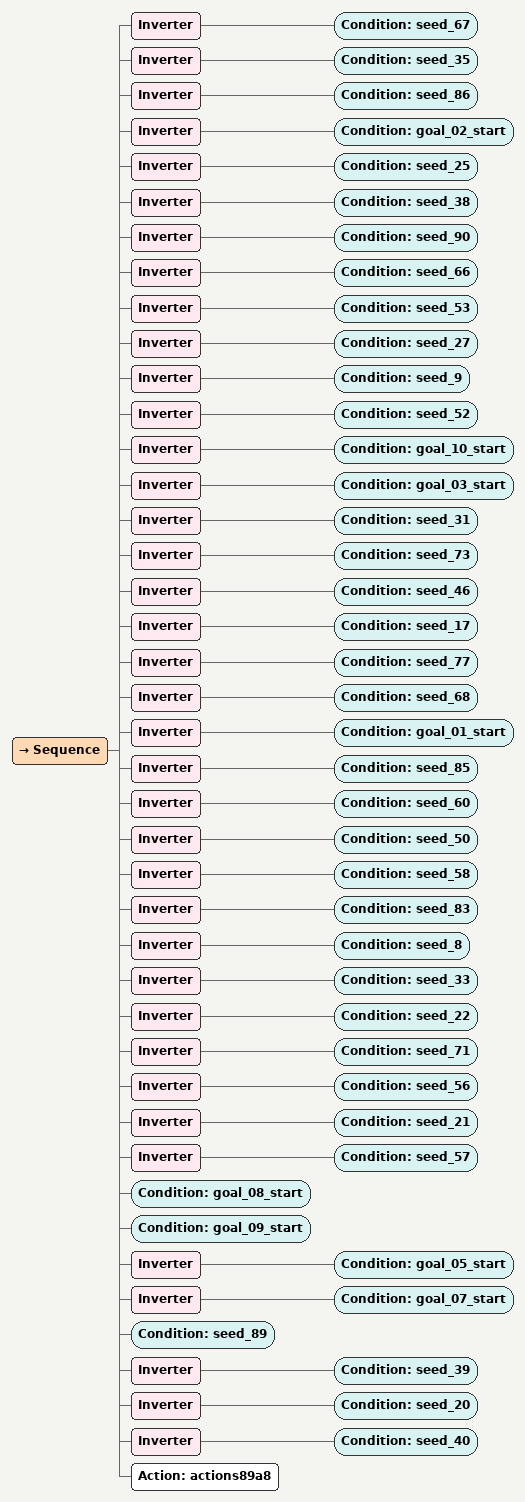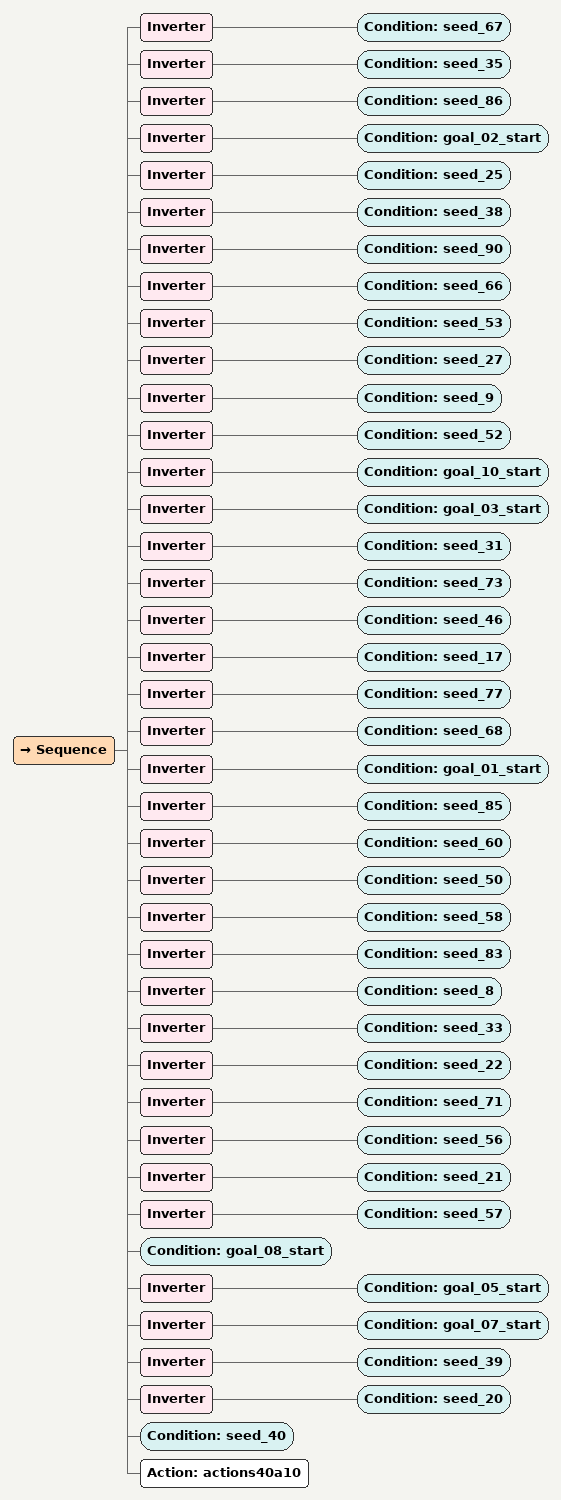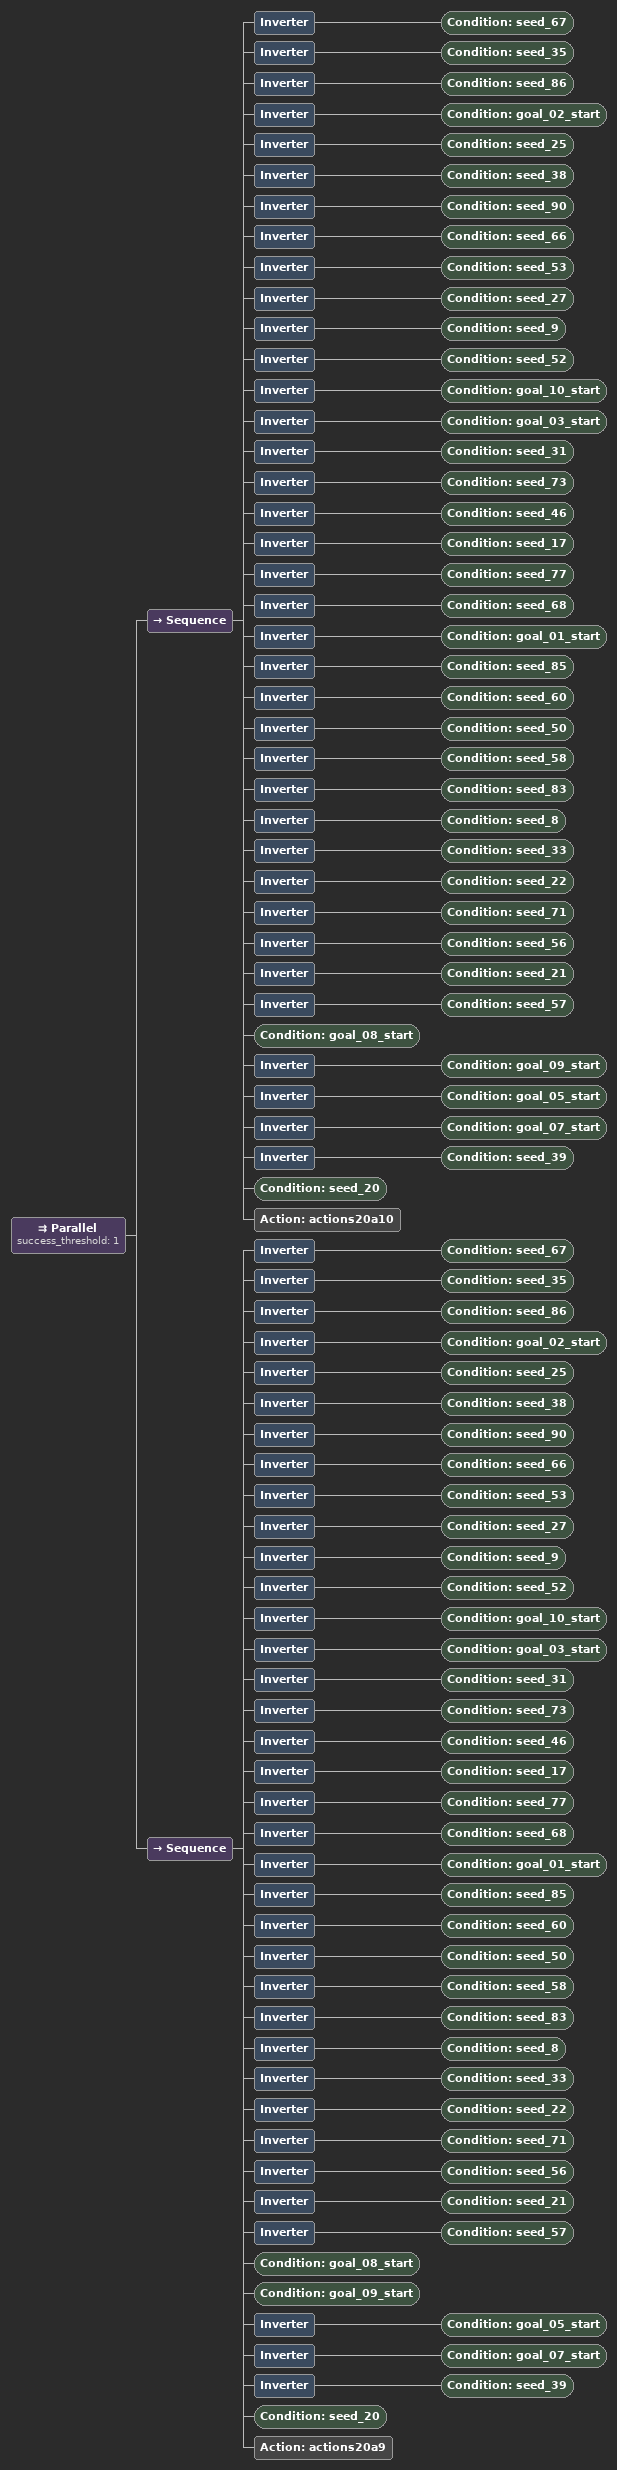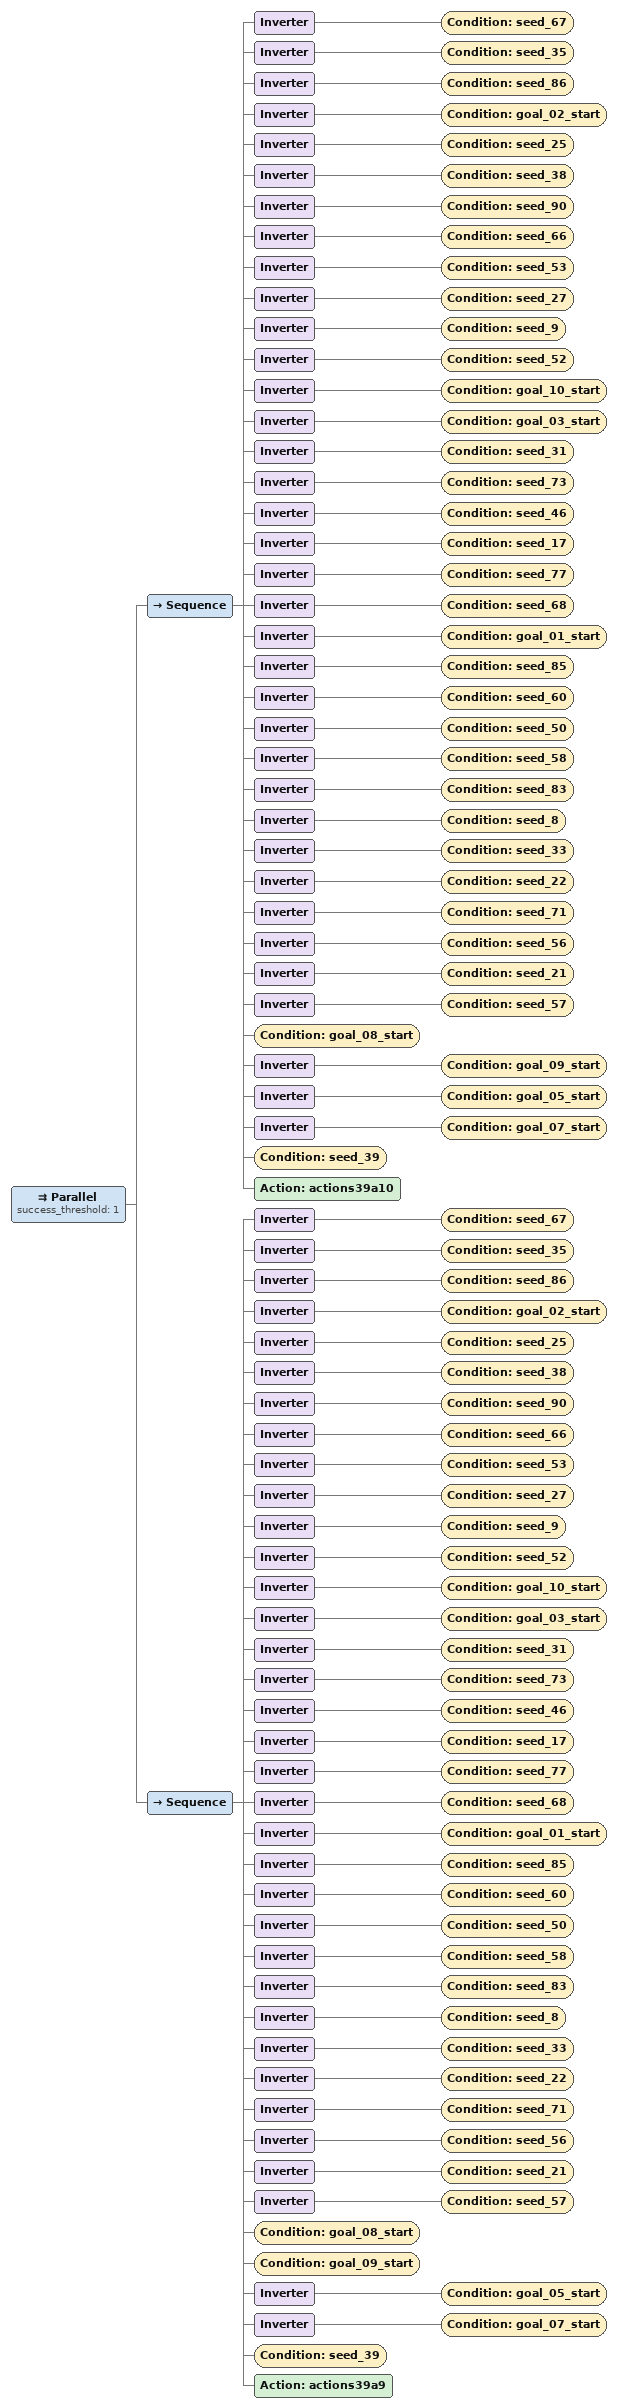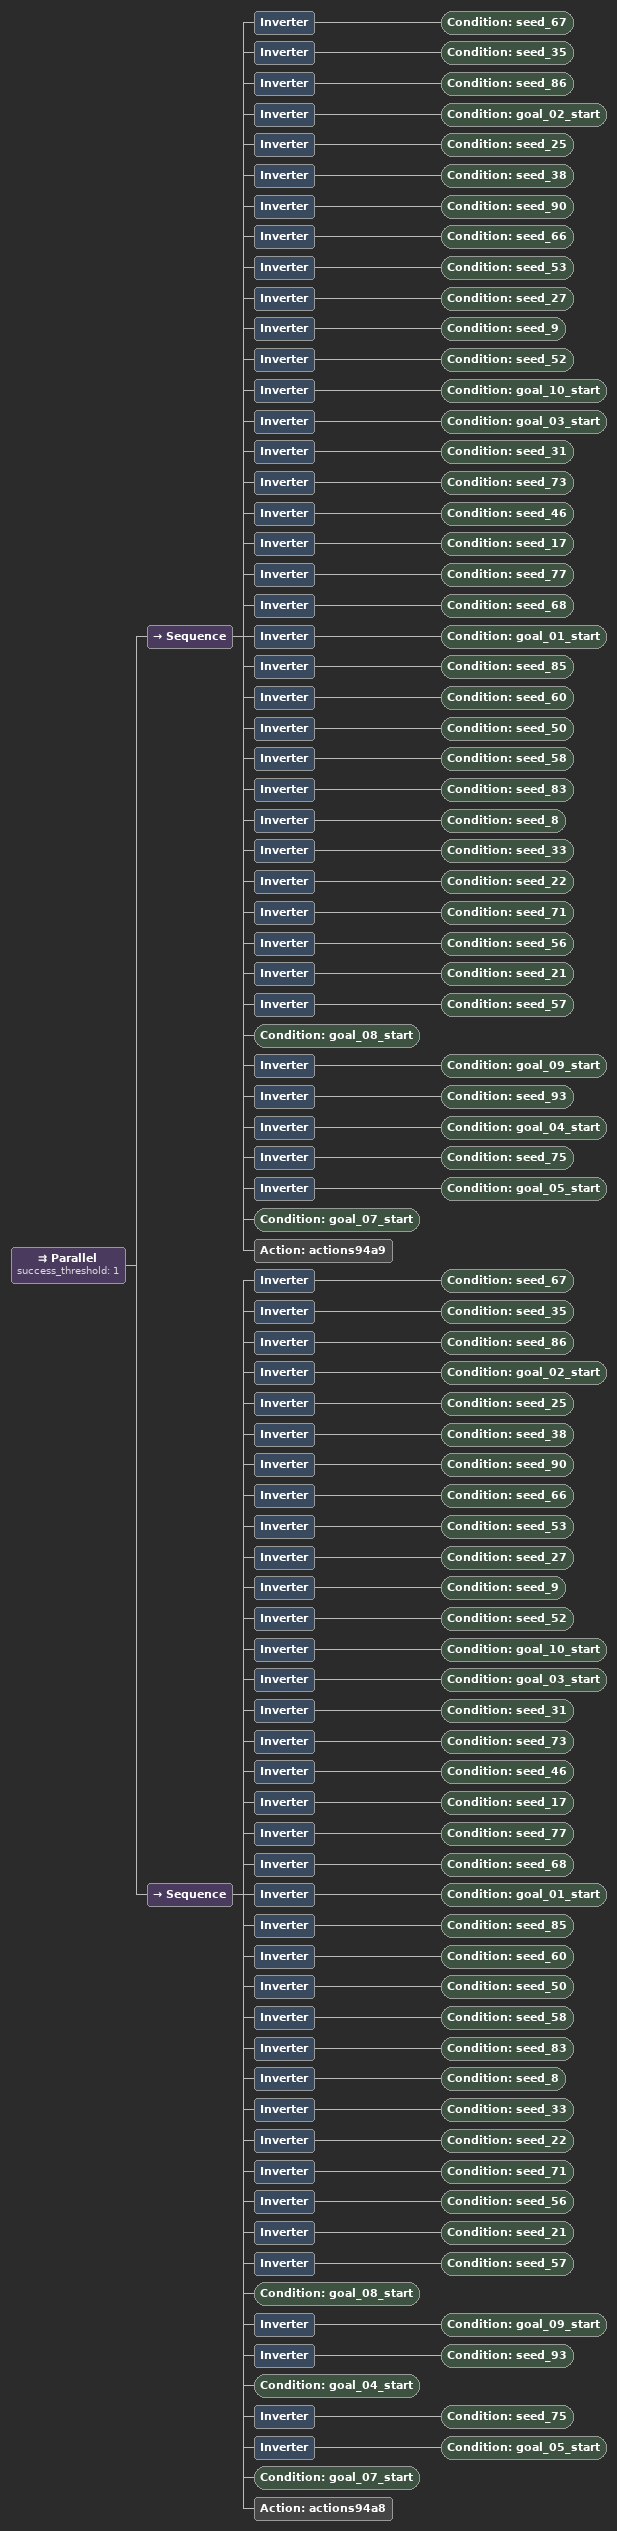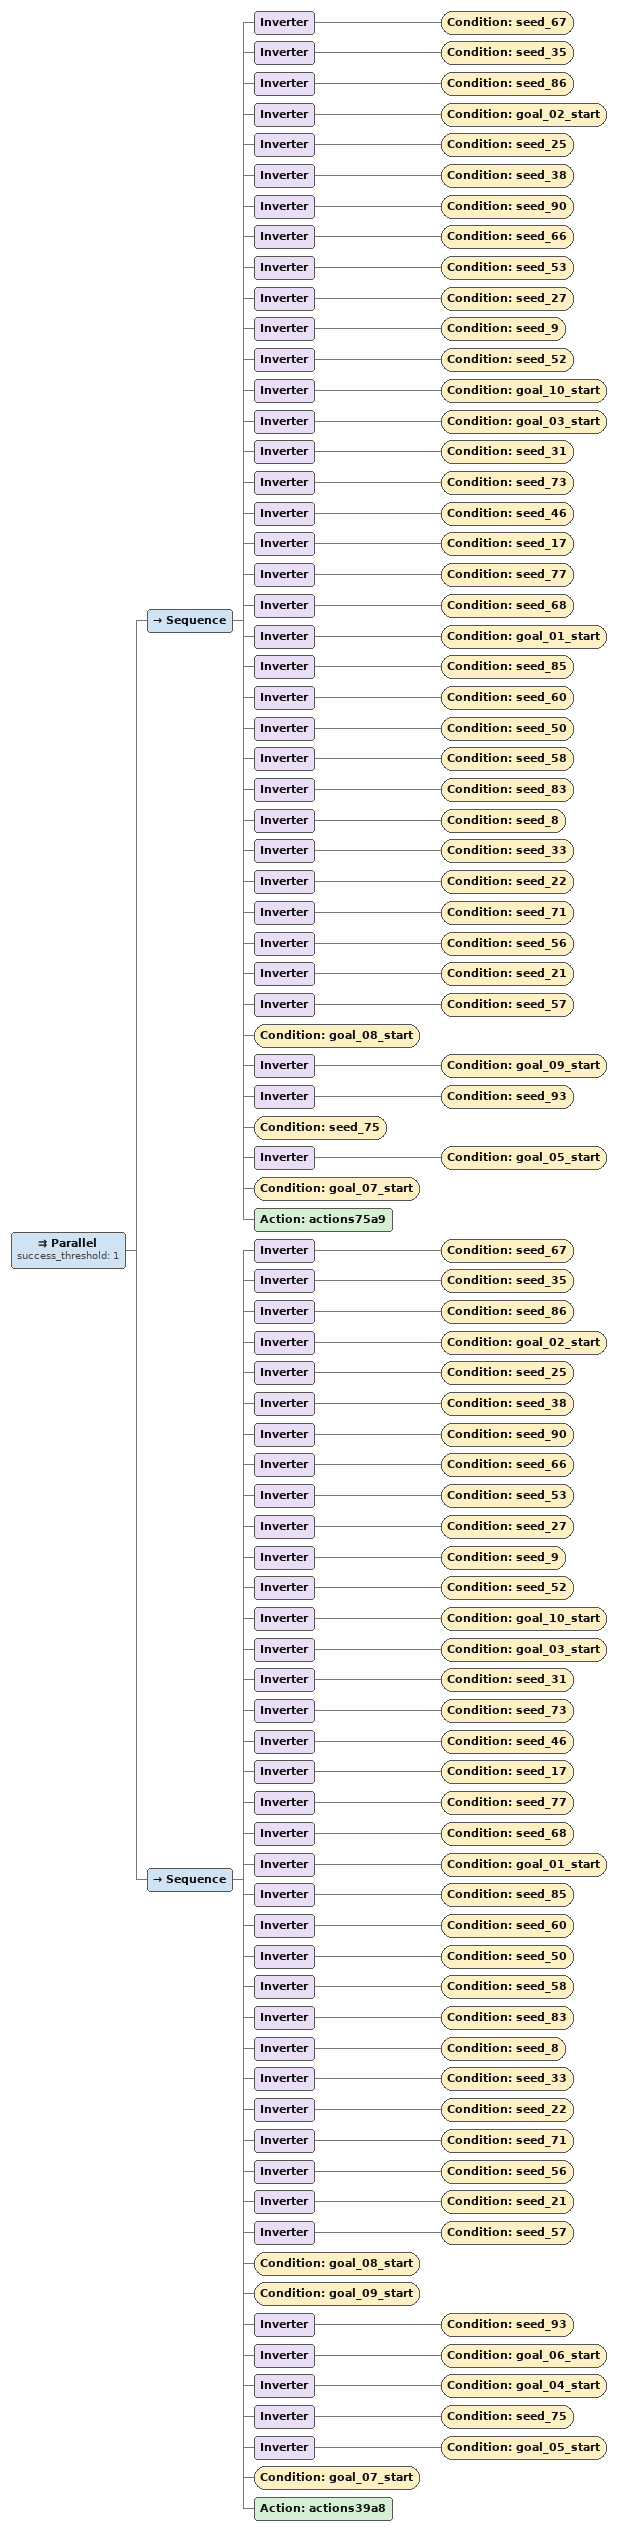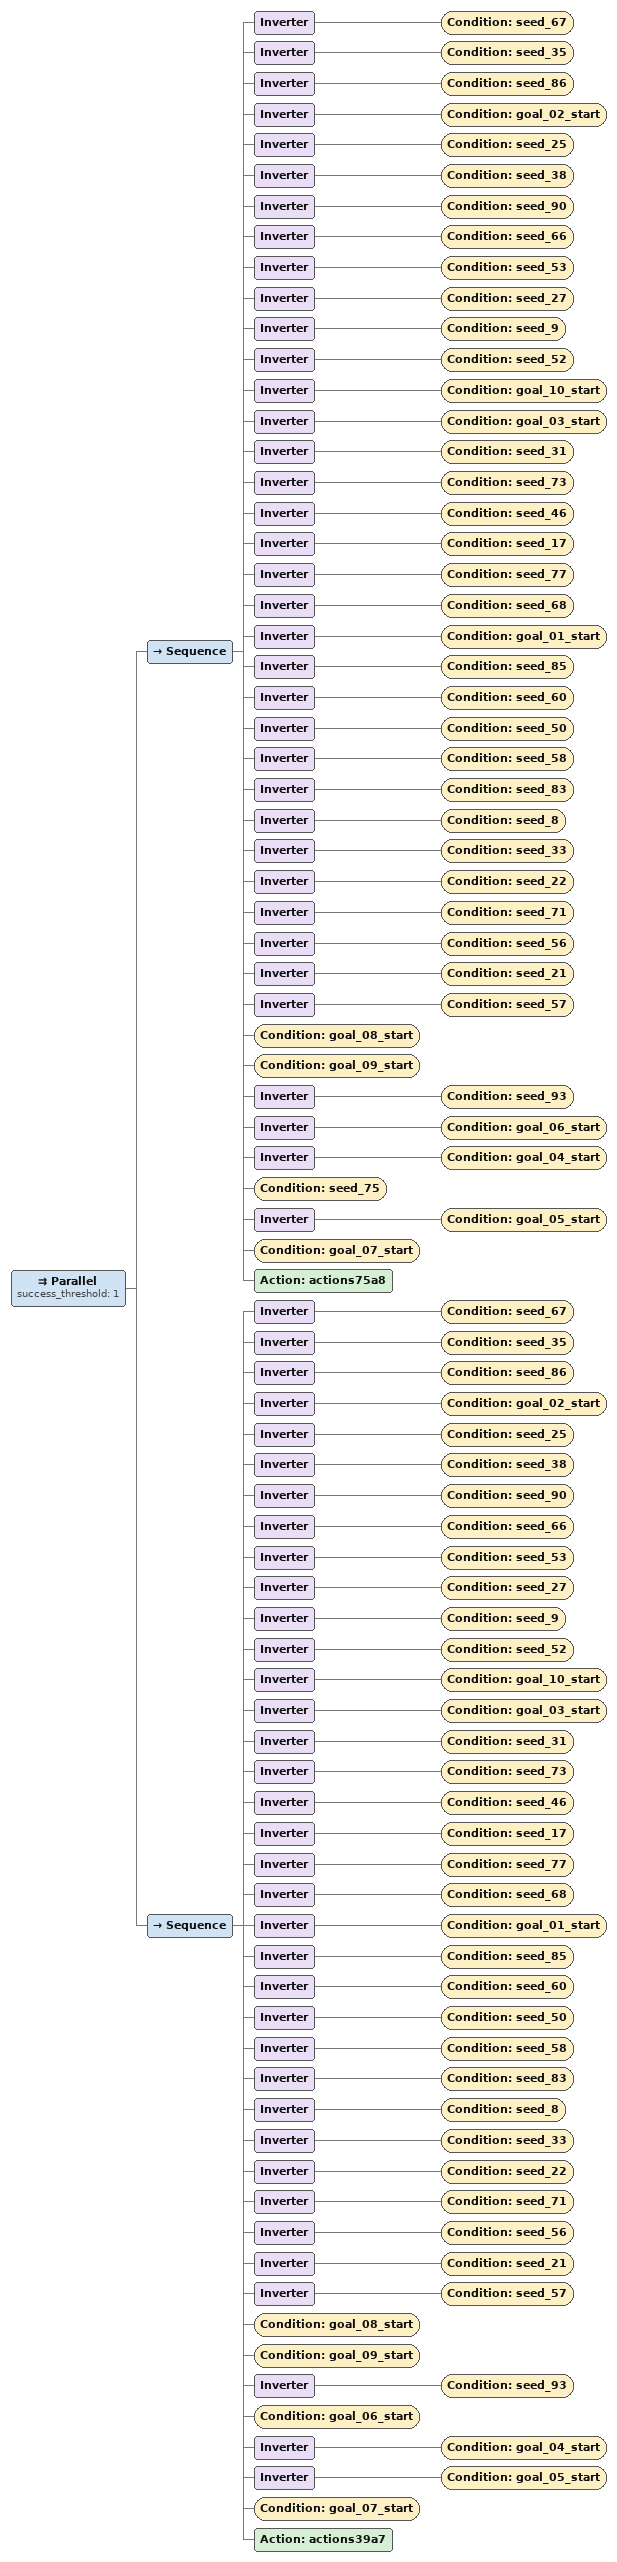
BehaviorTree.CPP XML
<Sequence>
  <Inverter>
    <Condition ID="seed_67"/>
  </Inverter>
  <Inverter>
    <Condition ID="seed_35"/>
  </Inverter>
  <Inverter>
    <Condition ID="seed_86"/>
  </Inverter>
  <Inverter>
    <Condition ID="goal_02_start"/>
  </Inverter>
  <Inverter>
    <Condition ID="seed_25"/>
  </Inverter>
  <Inverter>
    <Condition ID="seed_38"/>
  </Inverter>
  <Inverter>
    <Condition ID="seed_90"/>
  </Inverter>
  <Inverter>
    <Condition ID="seed_66"/>
  </Inverter>
  <Inverter>
    <Condition ID="seed_53"/>
  </Inverter>
  <Inverter>
    <Condition ID="seed_27"/>
  </Inverter>
  <Inverter>
    <Condition ID="seed_9"/>
  </Inverter>
  <Inverter>
    <Condition ID="seed_52"/>
  </Inverter>
  <Inverter>
    <Condition ID="goal_10_start"/>
  </Inverter>
  <Inverter>
    <Condition ID="goal_03_start"/>
  </Inverter>
  <Inverter>
    <Condition ID="seed_31"/>
  </Inverter>
  <Inverter>
    <Condition ID="seed_73"/>
  </Inverter>
  <Inverter>
    <Condition ID="seed_46"/>
  </Inverter>
  <Inverter>
    <Condition ID="seed_17"/>
  </Inverter>
  <Inverter>
    <Condition ID="seed_77"/>
  </Inverter>
  <Inverter>
    <Condition ID="seed_68"/>
  </Inverter>
  <Inverter>
    <Condition ID="goal_01_start"/>
  </Inverter>
  <Inverter>
    <Condition ID="seed_85"/>
  </Inverter>
  <Inverter>
    <Condition ID="seed_60"/>
  </Inverter>
  <Inverter>
    <Condition ID="seed_50"/>
  </Inverter>
  <Inverter>
    <Condition ID="seed_58"/>
  </Inverter>
  <Inverter>
    <Condition ID="seed_83"/>
  </Inverter>
  <Inverter>
    <Condition ID="seed_8"/>
  </Inverter>
  <Inverter>
    <Condition ID="seed_33"/>
  </Inverter>
  <Inverter>
    <Condition ID="seed_22"/>
  </Inverter>
  <Inverter>
    <Condition ID="seed_71"/>
  </Inverter>
  <Inverter>
    <Condition ID="seed_56"/>
  </Inverter>
  <Inverter>
    <Condition ID="seed_21"/>
  </Inverter>
  <Inverter>
    <Condition ID="seed_57"/>
  </Inverter>
  <Condition ID="goal_08_start"/>
  <Condition ID="goal_09_start"/>
  <Inverter>
    <Condition ID="goal_05_start"/>
  </Inverter>
  <Inverter>
    <Condition ID="goal_07_start"/>
  </Inverter>
  <Condition ID="seed_89"/>
  <Inverter>
    <Condition ID="seed_39"/>
  </Inverter>
  <Inverter>
    <Condition ID="seed_20"/>
  </Inverter>
  <Inverter>
    <Condition ID="seed_40"/>
  </Inverter>
  <Action ID="actions89a8"/>
</Sequence>

<Sequence>
  <Inverter>
    <Condition ID="seed_67"/>
  </Inverter>
  <Inverter>
    <Condition ID="seed_35"/>
  </Inverter>
  <Inverter>
    <Condition ID="seed_86"/>
  </Inverter>
  <Inverter>
    <Condition ID="goal_02_start"/>
  </Inverter>
  <Inverter>
    <Condition ID="seed_25"/>
  </Inverter>
  <Inverter>
    <Condition ID="seed_38"/>
  </Inverter>
  <Inverter>
    <Condition ID="seed_90"/>
  </Inverter>
  <Inverter>
    <Condition ID="seed_66"/>
  </Inverter>
  <Inverter>
    <Condition ID="seed_53"/>
  </Inverter>
  <Inverter>
    <Condition ID="seed_27"/>
  </Inverter>
  <Inverter>
    <Condition ID="seed_9"/>
  </Inverter>
  <Inverter>
    <Condition ID="seed_52"/>
  </Inverter>
  <Inverter>
    <Condition ID="goal_10_start"/>
  </Inverter>
  <Inverter>
    <Condition ID="goal_03_start"/>
  </Inverter>
  <Inverter>
    <Condition ID="seed_31"/>
  </Inverter>
  <Inverter>
    <Condition ID="seed_73"/>
  </Inverter>
  <Inverter>
    <Condition ID="seed_46"/>
  </Inverter>
  <Inverter>
    <Condition ID="seed_17"/>
  </Inverter>
  <Inverter>
    <Condition ID="seed_77"/>
  </Inverter>
  <Inverter>
    <Condition ID="seed_68"/>
  </Inverter>
  <Inverter>
    <Condition ID="goal_01_start"/>
  </Inverter>
  <Inverter>
    <Condition ID="seed_85"/>
  </Inverter>
  <Inverter>
    <Condition ID="seed_60"/>
  </Inverter>
  <Inverter>
    <Condition ID="seed_50"/>
  </Inverter>
  <Inverter>
    <Condition ID="seed_58"/>
  </Inverter>
  <Inverter>
    <Condition ID="seed_83"/>
  </Inverter>
  <Inverter>
    <Condition ID="seed_8"/>
  </Inverter>
  <Inverter>
    <Condition ID="seed_33"/>
  </Inverter>
  <Inverter>
    <Condition ID="seed_22"/>
  </Inverter>
  <Inverter>
    <Condition ID="seed_71"/>
  </Inverter>
  <Inverter>
    <Condition ID="seed_56"/>
  </Inverter>
  <Inverter>
    <Condition ID="seed_21"/>
  </Inverter>
  <Inverter>
    <Condition ID="seed_57"/>
  </Inverter>
  <Condition ID="goal_08_start"/>
  <Inverter>
    <Condition ID="goal_05_start"/>
  </Inverter>
  <Inverter>
    <Condition ID="goal_07_start"/>
  </Inverter>
  <Inverter>
    <Condition ID="seed_39"/>
  </Inverter>
  <Inverter>
    <Condition ID="seed_20"/>
  </Inverter>
  <Condition ID="seed_40"/>
  <Action ID="actions40a10"/>
</Sequence>

<Parallel success_threshold="1">
  <Sequence>
    <Inverter>
      <Condition ID="seed_67"/>
    </Inverter>
    <Inverter>
      <Condition ID="seed_35"/>
    </Inverter>
    <Inverter>
      <Condition ID="seed_86"/>
    </Inverter>
    <Inverter>
      <Condition ID="goal_02_start"/>
    </Inverter>
    <Inverter>
      <Condition ID="seed_25"/>
    </Inverter>
    <Inverter>
      <Condition ID="seed_38"/>
    </Inverter>
    <Inverter>
      <Condition ID="seed_90"/>
    </Inverter>
    <Inverter>
      <Condition ID="seed_66"/>
    </Inverter>
    <Inverter>
      <Condition ID="seed_53"/>
    </Inverter>
    <Inverter>
      <Condition ID="seed_27"/>
    </Inverter>
    <Inverter>
      <Condition ID="seed_9"/>
    </Inverter>
    <Inverter>
      <Condition ID="seed_52"/>
    </Inverter>
    <Inverter>
      <Condition ID="goal_10_start"/>
    </Inverter>
    <Inverter>
      <Condition ID="goal_03_start"/>
    </Inverter>
    <Inverter>
      <Condition ID="seed_31"/>
    </Inverter>
    <Inverter>
      <Condition ID="seed_73"/>
    </Inverter>
    <Inverter>
      <Condition ID="seed_46"/>
    </Inverter>
    <Inverter>
      <Condition ID="seed_17"/>
    </Inverter>
    <Inverter>
      <Condition ID="seed_77"/>
    </Inverter>
    <Inverter>
      <Condition ID="seed_68"/>
    </Inverter>
    <Inverter>
      <Condition ID="goal_01_start"/>
    </Inverter>
    <Inverter>
      <Condition ID="seed_85"/>
    </Inverter>
    <Inverter>
      <Condition ID="seed_60"/>
    </Inverter>
    <Inverter>
      <Condition ID="seed_50"/>
    </Inverter>
    <Inverter>
      <Condition ID="seed_58"/>
    </Inverter>
    <Inverter>
      <Condition ID="seed_83"/>
    </Inverter>
    <Inverter>
      <Condition ID="seed_8"/>
    </Inverter>
    <Inverter>
      <Condition ID="seed_33"/>
    </Inverter>
    <Inverter>
      <Condition ID="seed_22"/>
    </Inverter>
    <Inverter>
      <Condition ID="seed_71"/>
    </Inverter>
    <Inverter>
      <Condition ID="seed_56"/>
    </Inverter>
    <Inverter>
      <Condition ID="seed_21"/>
    </Inverter>
    <Inverter>
      <Condition ID="seed_57"/>
    </Inverter>
    <Condition ID="goal_08_start"/>
    <Inverter>
      <Condition ID="goal_09_start"/>
    </Inverter>
    <Inverter>
      <Condition ID="goal_05_start"/>
    </Inverter>
    <Inverter>
      <Condition ID="goal_07_start"/>
    </Inverter>
    <Inverter>
      <Condition ID="seed_39"/>
    </Inverter>
    <Condition ID="seed_20"/>
    <Action ID="actions20a10"/>
  </Sequence>
  <Sequence>
    <Inverter>
      <Condition ID="seed_67"/>
    </Inverter>
    <Inverter>
      <Condition ID="seed_35"/>
    </Inverter>
    <Inverter>
      <Condition ID="seed_86"/>
    </Inverter>
    <Inverter>
      <Condition ID="goal_02_start"/>
    </Inverter>
    <Inverter>
      <Condition ID="seed_25"/>
    </Inverter>
    <Inverter>
      <Condition ID="seed_38"/>
    </Inverter>
    <Inverter>
      <Condition ID="seed_90"/>
    </Inverter>
    <Inverter>
      <Condition ID="seed_66"/>
    </Inverter>
    <Inverter>
      <Condition ID="seed_53"/>
    </Inverter>
    <Inverter>
      <Condition ID="seed_27"/>
    </Inverter>
    <Inverter>
      <Condition ID="seed_9"/>
    </Inverter>
    <Inverter>
      <Condition ID="seed_52"/>
    </Inverter>
    <Inverter>
      <Condition ID="goal_10_start"/>
    </Inverter>
    <Inverter>
      <Condition ID="goal_03_start"/>
    </Inverter>
    <Inverter>
      <Condition ID="seed_31"/>
    </Inverter>
    <Inverter>
      <Condition ID="seed_73"/>
    </Inverter>
    <Inverter>
      <Condition ID="seed_46"/>
    </Inverter>
    <Inverter>
      <Condition ID="seed_17"/>
    </Inverter>
    <Inverter>
      <Condition ID="seed_77"/>
    </Inverter>
    <Inverter>
      <Condition ID="seed_68"/>
    </Inverter>
    <Inverter>
      <Condition ID="goal_01_start"/>
    </Inverter>
    <Inverter>
      <Condition ID="seed_85"/>
    </Inverter>
    <Inverter>
      <Condition ID="seed_60"/>
    </Inverter>
    <Inverter>
      <Condition ID="seed_50"/>
    </Inverter>
    <Inverter>
      <Condition ID="seed_58"/>
    </Inverter>
    <Inverter>
      <Condition ID="seed_83"/>
    </Inverter>
    <Inverter>
      <Condition ID="seed_8"/>
    </Inverter>
    <Inverter>
      <Condition ID="seed_33"/>
    </Inverter>
    <Inverter>
      <Condition ID="seed_22"/>
    </Inverter>
    <Inverter>
      <Condition ID="seed_71"/>
    </Inverter>
    <Inverter>
      <Condition ID="seed_56"/>
    </Inverter>
    <Inverter>
      <Condition ID="seed_21"/>
    </Inverter>
    <Inverter>
      <Condition ID="seed_57"/>
    </Inverter>
    <Condition ID="goal_08_start"/>
    <Condition ID="goal_09_start"/>
    <Inverter>
      <Condition ID="goal_05_start"/>
    </Inverter>
    <Inverter>
      <Condition ID="goal_07_start"/>
    </Inverter>
    <Inverter>
      <Condition ID="seed_39"/>
    </Inverter>
    <Condition ID="seed_20"/>
    <Action ID="actions20a9"/>
  </Sequence>
</Parallel>

<Parallel success_threshold="1">
  <Sequence>
    <Inverter>
      <Condition ID="seed_67"/>
    </Inverter>
    <Inverter>
      <Condition ID="seed_35"/>
    </Inverter>
    <Inverter>
      <Condition ID="seed_86"/>
    </Inverter>
    <Inverter>
      <Condition ID="goal_02_start"/>
    </Inverter>
    <Inverter>
      <Condition ID="seed_25"/>
    </Inverter>
    <Inverter>
      <Condition ID="seed_38"/>
    </Inverter>
    <Inverter>
      <Condition ID="seed_90"/>
    </Inverter>
    <Inverter>
      <Condition ID="seed_66"/>
    </Inverter>
    <Inverter>
      <Condition ID="seed_53"/>
    </Inverter>
    <Inverter>
      <Condition ID="seed_27"/>
    </Inverter>
    <Inverter>
      <Condition ID="seed_9"/>
    </Inverter>
    <Inverter>
      <Condition ID="seed_52"/>
    </Inverter>
    <Inverter>
      <Condition ID="goal_10_start"/>
    </Inverter>
    <Inverter>
      <Condition ID="goal_03_start"/>
    </Inverter>
    <Inverter>
      <Condition ID="seed_31"/>
    </Inverter>
    <Inverter>
      <Condition ID="seed_73"/>
    </Inverter>
    <Inverter>
      <Condition ID="seed_46"/>
    </Inverter>
    <Inverter>
      <Condition ID="seed_17"/>
    </Inverter>
    <Inverter>
      <Condition ID="seed_77"/>
    </Inverter>
    <Inverter>
      <Condition ID="seed_68"/>
    </Inverter>
    <Inverter>
      <Condition ID="goal_01_start"/>
    </Inverter>
    <Inverter>
      <Condition ID="seed_85"/>
    </Inverter>
    <Inverter>
      <Condition ID="seed_60"/>
    </Inverter>
    <Inverter>
      <Condition ID="seed_50"/>
    </Inverter>
    <Inverter>
      <Condition ID="seed_58"/>
    </Inverter>
    <Inverter>
      <Condition ID="seed_83"/>
    </Inverter>
    <Inverter>
      <Condition ID="seed_8"/>
    </Inverter>
    <Inverter>
      <Condition ID="seed_33"/>
    </Inverter>
    <Inverter>
      <Condition ID="seed_22"/>
    </Inverter>
    <Inverter>
      <Condition ID="seed_71"/>
    </Inverter>
    <Inverter>
      <Condition ID="seed_56"/>
    </Inverter>
    <Inverter>
      <Condition ID="seed_21"/>
    </Inverter>
    <Inverter>
      <Condition ID="seed_57"/>
    </Inverter>
    <Condition ID="goal_08_start"/>
    <Inverter>
      <Condition ID="goal_09_start"/>
    </Inverter>
    <Inverter>
      <Condition ID="goal_05_start"/>
    </Inverter>
    <Inverter>
      <Condition ID="goal_07_start"/>
    </Inverter>
    <Condition ID="seed_39"/>
    <Action ID="actions39a10"/>
  </Sequence>
  <Sequence>
    <Inverter>
      <Condition ID="seed_67"/>
    </Inverter>
    <Inverter>
      <Condition ID="seed_35"/>
    </Inverter>
    <Inverter>
      <Condition ID="seed_86"/>
    </Inverter>
    <Inverter>
      <Condition ID="goal_02_start"/>
    </Inverter>
    <Inverter>
      <Condition ID="seed_25"/>
    </Inverter>
    <Inverter>
      <Condition ID="seed_38"/>
    </Inverter>
    <Inverter>
      <Condition ID="seed_90"/>
    </Inverter>
    <Inverter>
      <Condition ID="seed_66"/>
    </Inverter>
    <Inverter>
      <Condition ID="seed_53"/>
    </Inverter>
    <Inverter>
      <Condition ID="seed_27"/>
    </Inverter>
    <Inverter>
      <Condition ID="seed_9"/>
    </Inverter>
    <Inverter>
      <Condition ID="seed_52"/>
    </Inverter>
    <Inverter>
      <Condition ID="goal_10_start"/>
    </Inverter>
    <Inverter>
      <Condition ID="goal_03_start"/>
    </Inverter>
    <Inverter>
      <Condition ID="seed_31"/>
    </Inverter>
    <Inverter>
      <Condition ID="seed_73"/>
    </Inverter>
    <Inverter>
      <Condition ID="seed_46"/>
    </Inverter>
    <Inverter>
      <Condition ID="seed_17"/>
    </Inverter>
    <Inverter>
      <Condition ID="seed_77"/>
    </Inverter>
    <Inverter>
      <Condition ID="seed_68"/>
    </Inverter>
    <Inverter>
      <Condition ID="goal_01_start"/>
    </Inverter>
    <Inverter>
      <Condition ID="seed_85"/>
    </Inverter>
    <Inverter>
      <Condition ID="seed_60"/>
    </Inverter>
    <Inverter>
      <Condition ID="seed_50"/>
    </Inverter>
    <Inverter>
      <Condition ID="seed_58"/>
    </Inverter>
    <Inverter>
      <Condition ID="seed_83"/>
    </Inverter>
    <Inverter>
      <Condition ID="seed_8"/>
    </Inverter>
    <Inverter>
      <Condition ID="seed_33"/>
    </Inverter>
    <Inverter>
      <Condition ID="seed_22"/>
    </Inverter>
    <Inverter>
      <Condition ID="seed_71"/>
    </Inverter>
    <Inverter>
      <Condition ID="seed_56"/>
    </Inverter>
    <Inverter>
      <Condition ID="seed_21"/>
    </Inverter>
    <Inverter>
      <Condition ID="seed_57"/>
    </Inverter>
    <Condition ID="goal_08_start"/>
    <Condition ID="goal_09_start"/>
    <Inverter>
      <Condition ID="goal_05_start"/>
    </Inverter>
    <Inverter>
      <Condition ID="goal_07_start"/>
    </Inverter>
    <Condition ID="seed_39"/>
    <Action ID="actions39a9"/>
  </Sequence>
</Parallel>

<Parallel success_threshold="1">
  <Sequence>
    <Inverter>
      <Condition ID="seed_67"/>
    </Inverter>
    <Inverter>
      <Condition ID="seed_35"/>
    </Inverter>
    <Inverter>
      <Condition ID="seed_86"/>
    </Inverter>
    <Inverter>
      <Condition ID="goal_02_start"/>
    </Inverter>
    <Inverter>
      <Condition ID="seed_25"/>
    </Inverter>
    <Inverter>
      <Condition ID="seed_38"/>
    </Inverter>
    <Inverter>
      <Condition ID="seed_90"/>
    </Inverter>
    <Inverter>
      <Condition ID="seed_66"/>
    </Inverter>
    <Inverter>
      <Condition ID="seed_53"/>
    </Inverter>
    <Inverter>
      <Condition ID="seed_27"/>
    </Inverter>
    <Inverter>
      <Condition ID="seed_9"/>
    </Inverter>
    <Inverter>
      <Condition ID="seed_52"/>
    </Inverter>
    <Inverter>
      <Condition ID="goal_10_start"/>
    </Inverter>
    <Inverter>
      <Condition ID="goal_03_start"/>
    </Inverter>
    <Inverter>
      <Condition ID="seed_31"/>
    </Inverter>
    <Inverter>
      <Condition ID="seed_73"/>
    </Inverter>
    <Inverter>
      <Condition ID="seed_46"/>
    </Inverter>
    <Inverter>
      <Condition ID="seed_17"/>
    </Inverter>
    <Inverter>
      <Condition ID="seed_77"/>
    </Inverter>
    <Inverter>
      <Condition ID="seed_68"/>
    </Inverter>
    <Inverter>
      <Condition ID="goal_01_start"/>
    </Inverter>
    <Inverter>
      <Condition ID="seed_85"/>
    </Inverter>
    <Inverter>
      <Condition ID="seed_60"/>
    </Inverter>
    <Inverter>
      <Condition ID="seed_50"/>
    </Inverter>
    <Inverter>
      <Condition ID="seed_58"/>
    </Inverter>
    <Inverter>
      <Condition ID="seed_83"/>
    </Inverter>
    <Inverter>
      <Condition ID="seed_8"/>
    </Inverter>
    <Inverter>
      <Condition ID="seed_33"/>
    </Inverter>
    <Inverter>
      <Condition ID="seed_22"/>
    </Inverter>
    <Inverter>
      <Condition ID="seed_71"/>
    </Inverter>
    <Inverter>
      <Condition ID="seed_56"/>
    </Inverter>
    <Inverter>
      <Condition ID="seed_21"/>
    </Inverter>
    <Inverter>
      <Condition ID="seed_57"/>
    </Inverter>
    <Condition ID="goal_08_start"/>
    <Inverter>
      <Condition ID="goal_09_start"/>
    </Inverter>
    <Inverter>
      <Condition ID="seed_93"/>
    </Inverter>
    <Inverter>
      <Condition ID="goal_04_start"/>
    </Inverter>
    <Inverter>
      <Condition ID="seed_75"/>
    </Inverter>
    <Inverter>
      <Condition ID="goal_05_start"/>
    </Inverter>
    <Condition ID="goal_07_start"/>
    <Action ID="actions94a9"/>
  </Sequence>
  <Sequence>
    <Inverter>
      <Condition ID="seed_67"/>
    </Inverter>
    <Inverter>
      <Condition ID="seed_35"/>
    </Inverter>
    <Inverter>
      <Condition ID="seed_86"/>
    </Inverter>
    <Inverter>
      <Condition ID="goal_02_start"/>
    </Inverter>
    <Inverter>
      <Condition ID="seed_25"/>
    </Inverter>
    <Inverter>
      <Condition ID="seed_38"/>
    </Inverter>
    <Inverter>
      <Condition ID="seed_90"/>
    </Inverter>
    <Inverter>
      <Condition ID="seed_66"/>
    </Inverter>
    <Inverter>
      <Condition ID="seed_53"/>
    </Inverter>
    <Inverter>
      <Condition ID="seed_27"/>
    </Inverter>
    <Inverter>
      <Condition ID="seed_9"/>
    </Inverter>
    <Inverter>
      <Condition ID="seed_52"/>
    </Inverter>
    <Inverter>
      <Condition ID="goal_10_start"/>
    </Inverter>
    <Inverter>
      <Condition ID="goal_03_start"/>
    </Inverter>
    <Inverter>
      <Condition ID="seed_31"/>
    </Inverter>
    <Inverter>
      <Condition ID="seed_73"/>
    </Inverter>
    <Inverter>
      <Condition ID="seed_46"/>
    </Inverter>
    <Inverter>
      <Condition ID="seed_17"/>
    </Inverter>
    <Inverter>
      <Condition ID="seed_77"/>
    </Inverter>
    <Inverter>
      <Condition ID="seed_68"/>
    </Inverter>
    <Inverter>
      <Condition ID="goal_01_start"/>
    </Inverter>
    <Inverter>
      <Condition ID="seed_85"/>
    </Inverter>
    <Inverter>
      <Condition ID="seed_60"/>
    </Inverter>
    <Inverter>
      <Condition ID="seed_50"/>
    </Inverter>
    <Inverter>
      <Condition ID="seed_58"/>
    </Inverter>
    <Inverter>
      <Condition ID="seed_83"/>
    </Inverter>
    <Inverter>
      <Condition ID="seed_8"/>
    </Inverter>
    <Inverter>
      <Condition ID="seed_33"/>
    </Inverter>
    <Inverter>
      <Condition ID="seed_22"/>
    </Inverter>
    <Inverter>
      <Condition ID="seed_71"/>
    </Inverter>
    <Inverter>
      <Condition ID="seed_56"/>
    </Inverter>
    <Inverter>
      <Condition ID="seed_21"/>
    </Inverter>
    <Inverter>
      <Condition ID="seed_57"/>
    </Inverter>
    <Condition ID="goal_08_start"/>
    <Inverter>
      <Condition ID="goal_09_start"/>
    </Inverter>
    <Inverter>
      <Condition ID="seed_93"/>
    </Inverter>
    <Condition ID="goal_04_start"/>
    <Inverter>
      <Condition ID="seed_75"/>
    </Inverter>
    <Inverter>
      <Condition ID="goal_05_start"/>
    </Inverter>
    <Condition ID="goal_07_start"/>
    <Action ID="actions94a8"/>
  </Sequence>
</Parallel>

<Parallel success_threshold="1">
  <Sequence>
    <Inverter>
      <Condition ID="seed_67"/>
    </Inverter>
    <Inverter>
      <Condition ID="seed_35"/>
    </Inverter>
    <Inverter>
      <Condition ID="seed_86"/>
    </Inverter>
    <Inverter>
      <Condition ID="goal_02_start"/>
    </Inverter>
    <Inverter>
      <Condition ID="seed_25"/>
    </Inverter>
    <Inverter>
      <Condition ID="seed_38"/>
    </Inverter>
    <Inverter>
      <Condition ID="seed_90"/>
    </Inverter>
    <Inverter>
      <Condition ID="seed_66"/>
    </Inverter>
    <Inverter>
      <Condition ID="seed_53"/>
    </Inverter>
    <Inverter>
      <Condition ID="seed_27"/>
    </Inverter>
    <Inverter>
      <Condition ID="seed_9"/>
    </Inverter>
    <Inverter>
      <Condition ID="seed_52"/>
    </Inverter>
    <Inverter>
      <Condition ID="goal_10_start"/>
    </Inverter>
    <Inverter>
      <Condition ID="goal_03_start"/>
    </Inverter>
    <Inverter>
      <Condition ID="seed_31"/>
    </Inverter>
    <Inverter>
      <Condition ID="seed_73"/>
    </Inverter>
    <Inverter>
      <Condition ID="seed_46"/>
    </Inverter>
    <Inverter>
      <Condition ID="seed_17"/>
    </Inverter>
    <Inverter>
      <Condition ID="seed_77"/>
    </Inverter>
    <Inverter>
      <Condition ID="seed_68"/>
    </Inverter>
    <Inverter>
      <Condition ID="goal_01_start"/>
    </Inverter>
    <Inverter>
      <Condition ID="seed_85"/>
    </Inverter>
    <Inverter>
      <Condition ID="seed_60"/>
    </Inverter>
    <Inverter>
      <Condition ID="seed_50"/>
    </Inverter>
    <Inverter>
      <Condition ID="seed_58"/>
    </Inverter>
    <Inverter>
      <Condition ID="seed_83"/>
    </Inverter>
    <Inverter>
      <Condition ID="seed_8"/>
    </Inverter>
    <Inverter>
      <Condition ID="seed_33"/>
    </Inverter>
    <Inverter>
      <Condition ID="seed_22"/>
    </Inverter>
    <Inverter>
      <Condition ID="seed_71"/>
    </Inverter>
    <Inverter>
      <Condition ID="seed_56"/>
    </Inverter>
    <Inverter>
      <Condition ID="seed_21"/>
    </Inverter>
    <Inverter>
      <Condition ID="seed_57"/>
    </Inverter>
    <Condition ID="goal_08_start"/>
    <Inverter>
      <Condition ID="goal_09_start"/>
    </Inverter>
    <Inverter>
      <Condition ID="seed_93"/>
    </Inverter>
    <Condition ID="seed_75"/>
    <Inverter>
      <Condition ID="goal_05_start"/>
    </Inverter>
    <Condition ID="goal_07_start"/>
    <Action ID="actions75a9"/>
  </Sequence>
  <Sequence>
    <Inverter>
      <Condition ID="seed_67"/>
    </Inverter>
    <Inverter>
      <Condition ID="seed_35"/>
    </Inverter>
    <Inverter>
      <Condition ID="seed_86"/>
    </Inverter>
    <Inverter>
      <Condition ID="goal_02_start"/>
    </Inverter>
    <Inverter>
      <Condition ID="seed_25"/>
    </Inverter>
    <Inverter>
      <Condition ID="seed_38"/>
    </Inverter>
    <Inverter>
      <Condition ID="seed_90"/>
    </Inverter>
    <Inverter>
      <Condition ID="seed_66"/>
    </Inverter>
    <Inverter>
      <Condition ID="seed_53"/>
    </Inverter>
    <Inverter>
      <Condition ID="seed_27"/>
    </Inverter>
    <Inverter>
      <Condition ID="seed_9"/>
    </Inverter>
    <Inverter>
      <Condition ID="seed_52"/>
    </Inverter>
    <Inverter>
      <Condition ID="goal_10_start"/>
    </Inverter>
    <Inverter>
      <Condition ID="goal_03_start"/>
    </Inverter>
    <Inverter>
      <Condition ID="seed_31"/>
    </Inverter>
    <Inverter>
      <Condition ID="seed_73"/>
    </Inverter>
    <Inverter>
      <Condition ID="seed_46"/>
    </Inverter>
    <Inverter>
      <Condition ID="seed_17"/>
    </Inverter>
    <Inverter>
      <Condition ID="seed_77"/>
    </Inverter>
    <Inverter>
      <Condition ID="seed_68"/>
    </Inverter>
    <Inverter>
      <Condition ID="goal_01_start"/>
    </Inverter>
    <Inverter>
      <Condition ID="seed_85"/>
    </Inverter>
    <Inverter>
      <Condition ID="seed_60"/>
    </Inverter>
    <Inverter>
      <Condition ID="seed_50"/>
    </Inverter>
    <Inverter>
      <Condition ID="seed_58"/>
    </Inverter>
    <Inverter>
      <Condition ID="seed_83"/>
    </Inverter>
    <Inverter>
      <Condition ID="seed_8"/>
    </Inverter>
    <Inverter>
      <Condition ID="seed_33"/>
    </Inverter>
    <Inverter>
      <Condition ID="seed_22"/>
    </Inverter>
    <Inverter>
      <Condition ID="seed_71"/>
    </Inverter>
    <Inverter>
      <Condition ID="seed_56"/>
    </Inverter>
    <Inverter>
      <Condition ID="seed_21"/>
    </Inverter>
    <Inverter>
      <Condition ID="seed_57"/>
    </Inverter>
    <Condition ID="goal_08_start"/>
    <Condition ID="goal_09_start"/>
    <Inverter>
      <Condition ID="seed_93"/>
    </Inverter>
    <Inverter>
      <Condition ID="goal_06_start"/>
    </Inverter>
    <Inverter>
      <Condition ID="goal_04_start"/>
    </Inverter>
    <Inverter>
      <Condition ID="seed_75"/>
    </Inverter>
    <Inverter>
      <Condition ID="goal_05_start"/>
    </Inverter>
    <Condition ID="goal_07_start"/>
    <Action ID="actions39a8"/>
  </Sequence>
</Parallel>

<Parallel success_threshold="1">
  <Sequence>
    <Inverter>
      <Condition ID="seed_67"/>
    </Inverter>
    <Inverter>
      <Condition ID="seed_35"/>
    </Inverter>
    <Inverter>
      <Condition ID="seed_86"/>
    </Inverter>
    <Inverter>
      <Condition ID="goal_02_start"/>
    </Inverter>
    <Inverter>
      <Condition ID="seed_25"/>
    </Inverter>
    <Inverter>
      <Condition ID="seed_38"/>
    </Inverter>
    <Inverter>
      <Condition ID="seed_90"/>
    </Inverter>
    <Inverter>
      <Condition ID="seed_66"/>
    </Inverter>
    <Inverter>
      <Condition ID="seed_53"/>
    </Inverter>
    <Inverter>
      <Condition ID="seed_27"/>
    </Inverter>
    <Inverter>
      <Condition ID="seed_9"/>
    </Inverter>
    <Inverter>
      <Condition ID="seed_52"/>
    </Inverter>
    <Inverter>
      <Condition ID="goal_10_start"/>
    </Inverter>
    <Inverter>
      <Condition ID="goal_03_start"/>
    </Inverter>
    <Inverter>
      <Condition ID="seed_31"/>
    </Inverter>
    <Inverter>
      <Condition ID="seed_73"/>
    </Inverter>
    <Inverter>
      <Condition ID="seed_46"/>
    </Inverter>
    <Inverter>
      <Condition ID="seed_17"/>
    </Inverter>
    <Inverter>
      <Condition ID="seed_77"/>
    </Inverter>
    <Inverter>
      <Condition ID="seed_68"/>
    </Inverter>
    <Inverter>
      <Condition ID="goal_01_start"/>
    </Inverter>
    <Inverter>
      <Condition ID="seed_85"/>
    </Inverter>
    <Inverter>
      <Condition ID="seed_60"/>
    </Inverter>
    <Inverter>
      <Condition ID="seed_50"/>
    </Inverter>
    <Inverter>
      <Condition ID="seed_58"/>
    </Inverter>
    <Inverter>
      <Condition ID="seed_83"/>
    </Inverter>
    <Inverter>
      <Condition ID="seed_8"/>
    </Inverter>
    <Inverter>
      <Condition ID="seed_33"/>
    </Inverter>
    <Inverter>
      <Condition ID="seed_22"/>
    </Inverter>
    <Inverter>
      <Condition ID="seed_71"/>
    </Inverter>
    <Inverter>
      <Condition ID="seed_56"/>
    </Inverter>
    <Inverter>
      <Condition ID="seed_21"/>
    </Inverter>
    <Inverter>
      <Condition ID="seed_57"/>
    </Inverter>
    <Condition ID="goal_08_start"/>
    <Condition ID="goal_09_start"/>
    <Inverter>
      <Condition ID="seed_93"/>
    </Inverter>
    <Inverter>
      <Condition ID="goal_06_start"/>
    </Inverter>
    <Inverter>
      <Condition ID="goal_04_start"/>
    </Inverter>
    <Condition ID="seed_75"/>
    <Inverter>
      <Condition ID="goal_05_start"/>
    </Inverter>
    <Condition ID="goal_07_start"/>
    <Action ID="actions75a8"/>
  </Sequence>
  <Sequence>
    <Inverter>
      <Condition ID="seed_67"/>
    </Inverter>
    <Inverter>
      <Condition ID="seed_35"/>
    </Inverter>
    <Inverter>
      <Condition ID="seed_86"/>
    </Inverter>
    <Inverter>
      <Condition ID="goal_02_start"/>
    </Inverter>
    <Inverter>
      <Condition ID="seed_25"/>
    </Inverter>
    <Inverter>
      <Condition ID="seed_38"/>
    </Inverter>
    <Inverter>
      <Condition ID="seed_90"/>
    </Inverter>
    <Inverter>
      <Condition ID="seed_66"/>
    </Inverter>
    <Inverter>
      <Condition ID="seed_53"/>
    </Inverter>
    <Inverter>
      <Condition ID="seed_27"/>
    </Inverter>
    <Inverter>
      <Condition ID="seed_9"/>
    </Inverter>
    <Inverter>
      <Condition ID="seed_52"/>
    </Inverter>
    <Inverter>
      <Condition ID="goal_10_start"/>
    </Inverter>
    <Inverter>
      <Condition ID="goal_03_start"/>
    </Inverter>
    <Inverter>
      <Condition ID="seed_31"/>
    </Inverter>
    <Inverter>
      <Condition ID="seed_73"/>
    </Inverter>
    <Inverter>
      <Condition ID="seed_46"/>
    </Inverter>
    <Inverter>
      <Condition ID="seed_17"/>
    </Inverter>
    <Inverter>
      <Condition ID="seed_77"/>
    </Inverter>
    <Inverter>
      <Condition ID="seed_68"/>
    </Inverter>
    <Inverter>
      <Condition ID="goal_01_start"/>
    </Inverter>
    <Inverter>
      <Condition ID="seed_85"/>
    </Inverter>
    <Inverter>
      <Condition ID="seed_60"/>
    </Inverter>
    <Inverter>
      <Condition ID="seed_50"/>
    </Inverter>
    <Inverter>
      <Condition ID="seed_58"/>
    </Inverter>
    <Inverter>
      <Condition ID="seed_83"/>
    </Inverter>
    <Inverter>
      <Condition ID="seed_8"/>
    </Inverter>
    <Inverter>
      <Condition ID="seed_33"/>
    </Inverter>
    <Inverter>
      <Condition ID="seed_22"/>
    </Inverter>
    <Inverter>
      <Condition ID="seed_71"/>
    </Inverter>
    <Inverter>
      <Condition ID="seed_56"/>
    </Inverter>
    <Inverter>
      <Condition ID="seed_21"/>
    </Inverter>
    <Inverter>
      <Condition ID="seed_57"/>
    </Inverter>
    <Condition ID="goal_08_start"/>
    <Condition ID="goal_09_start"/>
    <Inverter>
      <Condition ID="seed_93"/>
    </Inverter>
    <Condition ID="goal_06_start"/>
    <Inverter>
      <Condition ID="goal_04_start"/>
    </Inverter>
    <Inverter>
      <Condition ID="goal_05_start"/>
    </Inverter>
    <Condition ID="goal_07_start"/>
    <Action ID="actions39a7"/>
  </Sequence>
</Parallel>
